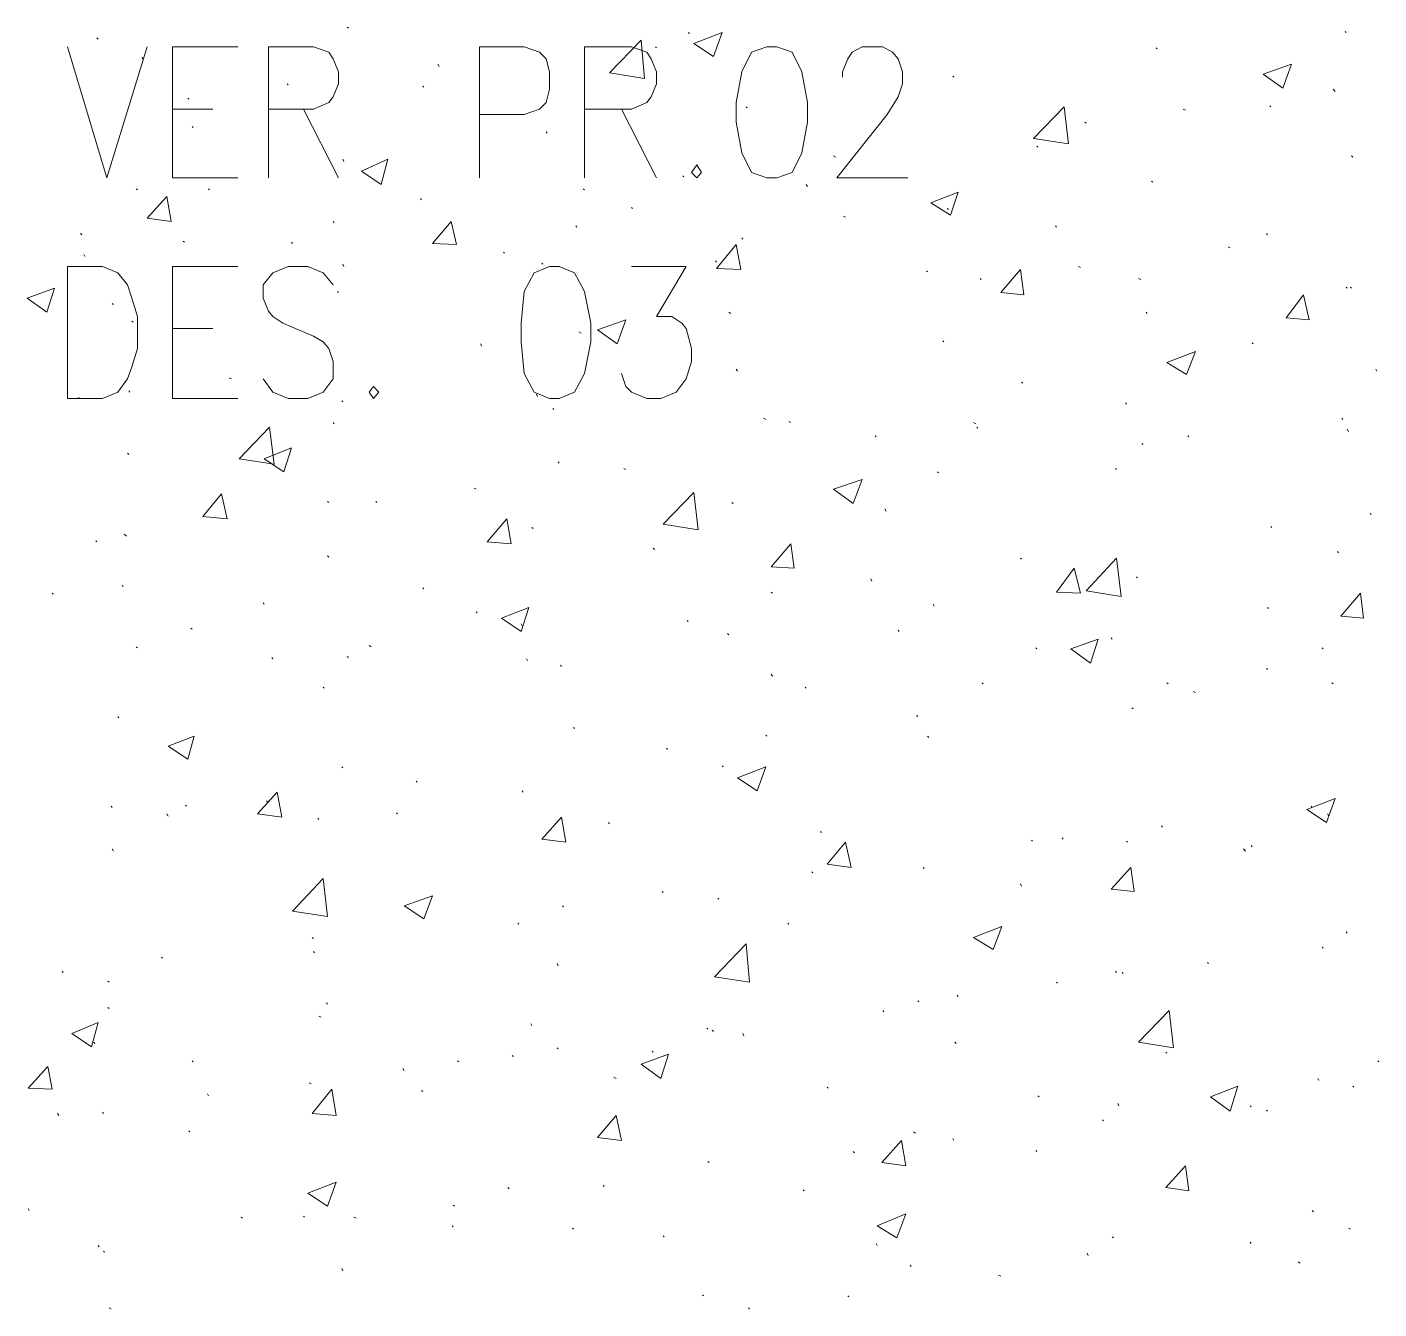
# Model space of a CAD drawing. Header units: millimetres. Extents: x 2928 to 3112, y 1220 to 1280.
# Drawn here: x 2953.14 to 2955.202, y 1258.112 to 1260.067 of the extents above; entities that cross this region are included whole.
import ezdxf

# ---------------------------------------------------------------- set-up
doc = ezdxf.new("R2010")
doc.units = ezdxf.units.MM

msp = doc.modelspace()

# ---------------------------------------------------------------- linework, layer by layer
at = {"color": 92, "linetype": 'Continuous', "lineweight": 13, "true_color": 0x00b800}
for points in [[(2953.24815, 1260.04889), (2953.24649, 1260.05056), (2953.24649, 1260.05056)], [(2953.62983, 1260.06556), (2953.62816, 1260.06722), (2953.62816, 1260.06722)], [(2954.02817, 1259.99722), (2954.0765, 1260.04722), (2954.0765, 1260.04722)], [(2954.0815, 1259.98889), (2954.0765, 1260.04722), (2954.0765, 1260.04722)], [(2954.14983, 1260.05722), (2954.14817, 1260.05889), (2954.14817, 1260.05889)], [(2954.1565, 1260.04222), (2954.19983, 1260.05889), (2954.19983, 1260.05889)], [(2954.1865, 1260.02222), (2954.19983, 1260.05889), (2954.19983, 1260.05889)], [(2955.15151, 1260.05889), (2955.14985, 1260.06056), (2955.14985, 1260.06056)], [(2954.09983, 1260.03556), (2954.09817, 1260.03722), (2954.09817, 1260.03722)], [(2954.1565, 1260.04222), (2954.1865, 1260.02222), (2954.1865, 1260.02222)], [(2954.86318, 1260.03389), (2954.86151, 1260.03556), (2954.86151, 1260.03556)], [(2953.31649, 1260.01889), (2953.31482, 1260.02056), (2953.31482, 1260.02056)], [(2953.76816, 1260.00722), (2953.7665, 1260.01056), (2953.7665, 1260.01056)], [(2955.02485, 1259.99556), (2955.06818, 1260.01056), (2955.06818, 1260.01056)], [(2955.05485, 1259.97389), (2955.06818, 1260.01056), (2955.06818, 1260.01056)], [(2954.02817, 1259.99722), (2954.0815, 1259.98889), (2954.0815, 1259.98889)], [(2954.55317, 1259.99056), (2954.55151, 1259.99222), (2954.55151, 1259.99222)], [(2955.02485, 1259.99556), (2955.05485, 1259.97389), (2955.05485, 1259.97389)], [(2953.53816, 1259.97889), (2953.53649, 1259.98056), (2953.53649, 1259.98056)], [(2953.74483, 1259.97556), (2953.74316, 1259.97722), (2953.74316, 1259.97722)], [(2955.13485, 1259.96889), (2955.13151, 1259.97222), (2955.13151, 1259.97222)], [(2953.38649, 1259.95722), (2953.38482, 1259.95889), (2953.38482, 1259.95889)], [(2954.23817, 1259.94389), (2954.2365, 1259.94555), (2954.2365, 1259.94555)], [(2954.67484, 1259.89722), (2954.72151, 1259.94555), (2954.72151, 1259.94555)], [(2954.72818, 1259.88889), (2954.72151, 1259.94555), (2954.72151, 1259.94555)], [(2955.03651, 1259.94555), (2955.03485, 1259.94722), (2955.03485, 1259.94722)], [(2954.90651, 1259.94055), (2954.90318, 1259.94222), (2954.90318, 1259.94222)], [(2953.39316, 1259.91389), (2953.39149, 1259.91555), (2953.39149, 1259.91555)], [(2953.93316, 1259.90555), (2953.9315, 1259.90722), (2953.9315, 1259.90722)], [(2954.75484, 1259.92055), (2954.75318, 1259.92222), (2954.75318, 1259.92222)], [(2954.67484, 1259.89722), (2954.72818, 1259.88889), (2954.72818, 1259.88889)], [(2954.68151, 1259.88389), (2954.67984, 1259.88555), (2954.67984, 1259.88555)], [(2953.62316, 1259.86222), (2953.62149, 1259.86555), (2953.62149, 1259.86555)], [(2953.64983, 1259.84722), (2953.68983, 1259.86555), (2953.68983, 1259.86555)], [(2953.67983, 1259.82722), (2953.68983, 1259.86555), (2953.68983, 1259.86555)], [(2954.37317, 1259.86889), (2954.36984, 1259.87055), (2954.36984, 1259.87055)], [(2955.16152, 1259.86889), (2955.15985, 1259.87055), (2955.15985, 1259.87055)], [(2953.64983, 1259.84722), (2953.67983, 1259.82722), (2953.67983, 1259.82722)], [(2953.30816, 1259.81889), (2953.30649, 1259.82055), (2953.30649, 1259.82055)], [(2953.41816, 1259.81889), (2953.41649, 1259.82055), (2953.41649, 1259.82055)], [(2953.98983, 1259.81889), (2953.98816, 1259.82055), (2953.98816, 1259.82055)], [(2954.1415, 1259.83889), (2954.13983, 1259.84055), (2954.13983, 1259.84055)], [(2954.32984, 1259.82389), (2954.32817, 1259.82722), (2954.32817, 1259.82722)], [(2954.85651, 1259.83055), (2954.85484, 1259.83222), (2954.85484, 1259.83222)], [(2953.32316, 1259.77555), (2953.35316, 1259.80889), (2953.35316, 1259.80889)], [(2953.35982, 1259.77055), (2953.35316, 1259.80889), (2953.35316, 1259.80889)], [(2953.74149, 1259.80389), (2953.73983, 1259.80555), (2953.73983, 1259.80555)], [(2954.51817, 1259.79889), (2954.55984, 1259.81555), (2954.55984, 1259.81555)], [(2954.54817, 1259.78055), (2954.55984, 1259.81555), (2954.55984, 1259.81555)], [(2954.06317, 1259.79055), (2954.0615, 1259.79222), (2954.0615, 1259.79222)], [(2954.38817, 1259.77722), (2954.38484, 1259.77889), (2954.38484, 1259.77889)], [(2954.51817, 1259.79889), (2954.54817, 1259.78055), (2954.54817, 1259.78055)], [(2954.54484, 1259.78889), (2954.54317, 1259.79055), (2954.54317, 1259.79055)], [(2953.32316, 1259.77555), (2953.35982, 1259.77055), (2953.35982, 1259.77055)], [(2953.60816, 1259.76889), (2953.60649, 1259.77055), (2953.60649, 1259.77055)], [(2953.75816, 1259.73722), (2953.7865, 1259.77055), (2953.7865, 1259.77055)], [(2953.79483, 1259.73555), (2953.7865, 1259.77055), (2953.7865, 1259.77055)], [(2953.97816, 1259.76222), (2953.9765, 1259.76389), (2953.9765, 1259.76389)], [(2954.70984, 1259.76222), (2954.70818, 1259.76389), (2954.70818, 1259.76389)], [(2953.22315, 1259.75055), (2953.22149, 1259.75222), (2953.22149, 1259.75222)], [(2953.37982, 1259.73889), (2953.37816, 1259.74055), (2953.37816, 1259.74055)], [(2953.54483, 1259.73722), (2953.54316, 1259.73889), (2953.54316, 1259.73889)], [(2954.2315, 1259.74389), (2954.22984, 1259.74555), (2954.22984, 1259.74555)], [(2955.03151, 1259.75055), (2955.02985, 1259.75222), (2955.02985, 1259.75222)], [(2953.22815, 1259.71722), (2953.22649, 1259.72055), (2953.22649, 1259.72055)], [(2953.75816, 1259.73722), (2953.79483, 1259.73555), (2953.79483, 1259.73555)], [(2953.86816, 1259.72222), (2953.8665, 1259.72388), (2953.8665, 1259.72388)], [(2954.1915, 1259.69888), (2954.2215, 1259.73555), (2954.2215, 1259.73555)], [(2954.22817, 1259.69722), (2954.2215, 1259.73555), (2954.2215, 1259.73555)], [(2954.97485, 1259.73055), (2954.97151, 1259.73222), (2954.97151, 1259.73222)], [(2953.62316, 1259.70222), (2953.62149, 1259.70555), (2953.62149, 1259.70555)], [(2953.9265, 1259.70555), (2953.92483, 1259.70722), (2953.92483, 1259.70722)], [(2954.1915, 1259.70888), (2954.18983, 1259.71055), (2954.18983, 1259.71055)], [(2954.1915, 1259.69888), (2954.22817, 1259.69722), (2954.22817, 1259.69722)], [(2954.62484, 1259.66222), (2954.65484, 1259.69722), (2954.65484, 1259.69722)], [(2954.65984, 1259.65888), (2954.65484, 1259.69722), (2954.65484, 1259.69722)], [(2954.74651, 1259.70055), (2954.74318, 1259.70222), (2954.74318, 1259.70222)], [(2954.51317, 1259.69388), (2954.51151, 1259.69555), (2954.51151, 1259.69555)], [(2954.59484, 1259.68222), (2954.59317, 1259.68388), (2954.59317, 1259.68388)], [(2954.83818, 1259.68222), (2954.83484, 1259.68388), (2954.83484, 1259.68388)], [(2953.13982, 1259.65388), (2953.18149, 1259.66888), (2953.18149, 1259.66888)], [(2953.16982, 1259.63222), (2953.18149, 1259.66888), (2953.18149, 1259.66888)], [(2953.61483, 1259.66222), (2953.61316, 1259.66388), (2953.61316, 1259.66388)], [(2954.62484, 1259.66222), (2954.65984, 1259.65888), (2954.65984, 1259.65888)], [(2955.05985, 1259.62388), (2955.08651, 1259.65888), (2955.08651, 1259.65888)], [(2955.09485, 1259.62055), (2955.08651, 1259.65888), (2955.08651, 1259.65888)], [(2955.15318, 1259.66888), (2955.15151, 1259.67055), (2955.15151, 1259.67055)], [(2955.15985, 1259.66888), (2955.15818, 1259.67055), (2955.15818, 1259.67055)], [(2953.13982, 1259.65388), (2953.16982, 1259.63222), (2953.16982, 1259.63222)], [(2953.27149, 1259.64388), (2953.26982, 1259.64555), (2953.26982, 1259.64555)], [(2953.30149, 1259.61722), (2953.29982, 1259.61888), (2953.29982, 1259.61888)], [(2954.00983, 1259.60555), (2954.05317, 1259.62055), (2954.05317, 1259.62055)], [(2954.03983, 1259.58388), (2954.05317, 1259.62055), (2954.05317, 1259.62055)], [(2954.21317, 1259.63055), (2954.20983, 1259.63222), (2954.20983, 1259.63222)], [(2954.84818, 1259.63055), (2954.84651, 1259.63222), (2954.84651, 1259.63222)], [(2955.05985, 1259.62388), (2955.09485, 1259.62055), (2955.09485, 1259.62055)], [(2953.98483, 1259.60055), (2953.9815, 1259.60222), (2953.9815, 1259.60222)], [(2954.00983, 1259.60555), (2954.03983, 1259.58388), (2954.03983, 1259.58388)], [(2953.83316, 1259.58055), (2953.8315, 1259.58388), (2953.8315, 1259.58388)], [(2954.53817, 1259.58722), (2954.53651, 1259.58888), (2954.53651, 1259.58888)], [(2955.00985, 1259.58388), (2955.00818, 1259.58555), (2955.00818, 1259.58555)], [(2954.87818, 1259.55555), (2954.92151, 1259.57222), (2954.92151, 1259.57222)], [(2954.87818, 1259.55555), (2954.90818, 1259.53722), (2954.90818, 1259.53722)], [(2954.90818, 1259.53722), (2954.92151, 1259.57222), (2954.92151, 1259.57222)], [(2953.45149, 1259.53055), (2953.44816, 1259.53222), (2953.44816, 1259.53222)], [(2954.22317, 1259.54222), (2954.2215, 1259.54555), (2954.2215, 1259.54555)], [(2955.19818, 1259.54222), (2955.19652, 1259.54555), (2955.19652, 1259.54555)], [(2953.29649, 1259.51055), (2953.29482, 1259.51222), (2953.29482, 1259.51222)], [(2954.65817, 1259.52388), (2954.65651, 1259.52555), (2954.65651, 1259.52555)], [(2953.21982, 1259.50055), (2953.21815, 1259.50222), (2953.21815, 1259.50222)], [(2953.62149, 1259.49555), (2953.61983, 1259.49722), (2953.61983, 1259.49722)], [(2953.91816, 1259.50388), (2953.9165, 1259.50722), (2953.9165, 1259.50722)], [(2954.81651, 1259.49221), (2954.81484, 1259.49388), (2954.81484, 1259.49388)], [(2953.94316, 1259.48388), (2953.9415, 1259.48555), (2953.9415, 1259.48555)], [(2954.2665, 1259.46888), (2954.26317, 1259.47055), (2954.26317, 1259.47055)], [(2955.14651, 1259.46888), (2955.14485, 1259.47055), (2955.14485, 1259.47055)], [(2953.46316, 1259.40888), (2953.50982, 1259.45721), (2953.50982, 1259.45721)], [(2953.51649, 1259.40055), (2953.50982, 1259.45721), (2953.50982, 1259.45721)], [(2953.60816, 1259.46221), (2953.60649, 1259.46388), (2953.60649, 1259.46388)], [(2954.30484, 1259.46388), (2954.3015, 1259.46555), (2954.3015, 1259.46555)], [(2954.58651, 1259.46221), (2954.58317, 1259.46388), (2954.58317, 1259.46388)], [(2954.58984, 1259.45555), (2954.58817, 1259.45721), (2954.58817, 1259.45721)], [(2955.15485, 1259.45055), (2955.15318, 1259.45388), (2955.15318, 1259.45388)], [(2954.43484, 1259.44221), (2954.43317, 1259.44388), (2954.43317, 1259.44388)], [(2954.84151, 1259.43055), (2954.83984, 1259.43221), (2954.83984, 1259.43221)], [(2954.91151, 1259.44221), (2954.90984, 1259.44388), (2954.90984, 1259.44388)], [(2953.29482, 1259.41555), (2953.29315, 1259.41721), (2953.29315, 1259.41721)], [(2953.46316, 1259.40888), (2953.51649, 1259.40055), (2953.51649, 1259.40055)], [(2953.50149, 1259.40888), (2953.54316, 1259.42555), (2953.54316, 1259.42555)], [(2953.50149, 1259.40888), (2953.53149, 1259.38888), (2953.53149, 1259.38888)], [(2953.53149, 1259.38888), (2953.54316, 1259.42555), (2953.54316, 1259.42555)], [(2953.9515, 1259.40221), (2953.94983, 1259.40388), (2953.94983, 1259.40388)], [(2954.05317, 1259.39221), (2954.04983, 1259.39388), (2954.04983, 1259.39388)], [(2954.52984, 1259.38721), (2954.52817, 1259.38888), (2954.52817, 1259.38888)], [(2954.80151, 1259.39221), (2954.79984, 1259.39388), (2954.79984, 1259.39388)], [(2954.36984, 1259.36221), (2954.41317, 1259.37721), (2954.41317, 1259.37721)], [(2954.39984, 1259.34055), (2954.41317, 1259.37721), (2954.41317, 1259.37721)], [(2953.40816, 1259.32055), (2953.43649, 1259.35555), (2953.43649, 1259.35555)], [(2953.44482, 1259.31721), (2953.43649, 1259.35555), (2953.43649, 1259.35555)], [(2953.82483, 1259.36221), (2953.8215, 1259.36388), (2953.8215, 1259.36388)], [(2954.10983, 1259.30888), (2954.1565, 1259.35721), (2954.1565, 1259.35721)], [(2954.16317, 1259.30055), (2954.1565, 1259.35721), (2954.1565, 1259.35721)], [(2954.36984, 1259.36221), (2954.39984, 1259.34055), (2954.39984, 1259.34055)], [(2953.59983, 1259.34221), (2953.59816, 1259.34388), (2953.59816, 1259.34388)], [(2953.67316, 1259.34221), (2953.67149, 1259.34388), (2953.67149, 1259.34388)], [(2954.2165, 1259.34055), (2954.21483, 1259.34221), (2954.21483, 1259.34221)], [(2954.44984, 1259.32888), (2954.44817, 1259.33221), (2954.44817, 1259.33221)], [(2955.18985, 1259.32388), (2955.18818, 1259.32555), (2955.18818, 1259.32555)], [(2953.40816, 1259.32055), (2953.44482, 1259.31721), (2953.44482, 1259.31721)], [(2953.8415, 1259.28221), (2953.8715, 1259.31721), (2953.8715, 1259.31721)], [(2953.87816, 1259.27888), (2953.8715, 1259.31721), (2953.8715, 1259.31721)], [(2954.10983, 1259.30888), (2954.16317, 1259.30055), (2954.16317, 1259.30055)], [(2955.03818, 1259.30388), (2955.03651, 1259.30555), (2955.03651, 1259.30555)], [(2953.29149, 1259.29055), (2953.28815, 1259.29388), (2953.28815, 1259.29388)], [(2953.9115, 1259.30221), (2953.90983, 1259.30388), (2953.90983, 1259.30388)], [(2953.24649, 1259.28221), (2953.24482, 1259.28388), (2953.24482, 1259.28388)], [(2953.8415, 1259.28221), (2953.87816, 1259.27888), (2953.87816, 1259.27888)], [(2954.0965, 1259.27055), (2954.09483, 1259.27221), (2954.09483, 1259.27221)], [(2954.27484, 1259.24388), (2954.30484, 1259.27888), (2954.30484, 1259.27888)], [(2954.30984, 1259.24221), (2954.30484, 1259.27888), (2954.30484, 1259.27888)], [(2955.13985, 1259.26555), (2955.13818, 1259.26721), (2955.13818, 1259.26721)], [(2953.59983, 1259.25888), (2953.59816, 1259.26054), (2953.59816, 1259.26054)], [(2954.27484, 1259.24388), (2954.30984, 1259.24221), (2954.30984, 1259.24221)], [(2954.65651, 1259.25554), (2954.65484, 1259.25721), (2954.65484, 1259.25721)], [(2954.75484, 1259.20721), (2954.80151, 1259.25721), (2954.80151, 1259.25721)], [(2954.80818, 1259.19888), (2954.80151, 1259.25721), (2954.80151, 1259.25721)], [(2954.42817, 1259.22221), (2954.4265, 1259.22554), (2954.4265, 1259.22554)], [(2954.70984, 1259.20554), (2954.73651, 1259.24221), (2954.73651, 1259.24221)], [(2954.74651, 1259.20388), (2954.73651, 1259.24221), (2954.73651, 1259.24221)], [(2954.83318, 1259.22721), (2954.83151, 1259.22888), (2954.83151, 1259.22888)], [(2953.17982, 1259.20221), (2953.17815, 1259.20388), (2953.17815, 1259.20388)], [(2953.28649, 1259.21388), (2953.28482, 1259.21554), (2953.28482, 1259.21554)], [(2953.74483, 1259.21054), (2953.74316, 1259.21221), (2953.74316, 1259.21221)], [(2954.2765, 1259.20388), (2954.27484, 1259.20554), (2954.27484, 1259.20554)], [(2954.70984, 1259.20554), (2954.74651, 1259.20388), (2954.74651, 1259.20388)], [(2954.75484, 1259.20721), (2954.80818, 1259.19888), (2954.80818, 1259.19888)], [(2955.14318, 1259.16888), (2955.17318, 1259.20388), (2955.17318, 1259.20388)], [(2955.17818, 1259.16554), (2955.17318, 1259.20388), (2955.17318, 1259.20388)], [(2953.50149, 1259.18721), (2953.49982, 1259.18888), (2953.49982, 1259.18888)], [(2953.86316, 1259.16554), (2953.90483, 1259.18221), (2953.90483, 1259.18221)], [(2953.89316, 1259.14554), (2953.90483, 1259.18221), (2953.90483, 1259.18221)], [(2954.52317, 1259.18388), (2954.52151, 1259.18721), (2954.52151, 1259.18721)], [(2955.03318, 1259.18054), (2955.03151, 1259.18221), (2955.03151, 1259.18221)], [(2953.8265, 1259.17388), (2953.82483, 1259.17554), (2953.82483, 1259.17554)], [(2953.86316, 1259.16554), (2953.89316, 1259.14554), (2953.89316, 1259.14554)], [(2954.14817, 1259.16054), (2954.1465, 1259.16221), (2954.1465, 1259.16221)], [(2955.14318, 1259.16888), (2955.17818, 1259.16554), (2955.17818, 1259.16554)], [(2953.39149, 1259.14888), (2953.38982, 1259.15054), (2953.38982, 1259.15054)], [(2953.89483, 1259.15388), (2953.89316, 1259.15721), (2953.89316, 1259.15721)], [(2954.20983, 1259.14054), (2954.20817, 1259.14221), (2954.20817, 1259.14221)], [(2954.46984, 1259.14554), (2954.46817, 1259.14721), (2954.46817, 1259.14721)], [(2953.30816, 1259.12054), (2953.30649, 1259.12221), (2953.30649, 1259.12221)], [(2953.66483, 1259.12221), (2953.66149, 1259.12388), (2953.66149, 1259.12388)], [(2954.67984, 1259.11888), (2954.67817, 1259.12054), (2954.67817, 1259.12054)], [(2954.73151, 1259.11888), (2954.77318, 1259.13388), (2954.77318, 1259.13388)], [(2954.76151, 1259.09721), (2954.77318, 1259.13388), (2954.77318, 1259.13388)], [(2954.79484, 1259.13388), (2954.79318, 1259.13554), (2954.79318, 1259.13554)], [(2955.11651, 1259.11888), (2955.11485, 1259.12054), (2955.11485, 1259.12054)], [(2953.51482, 1259.10388), (2953.51316, 1259.10554), (2953.51316, 1259.10554)], [(2953.62983, 1259.10554), (2953.62816, 1259.10721), (2953.62816, 1259.10721)], [(2953.90316, 1259.10054), (2953.9015, 1259.10388), (2953.9015, 1259.10388)], [(2954.73151, 1259.11888), (2954.76151, 1259.09721), (2954.76151, 1259.09721)], [(2953.95483, 1259.09221), (2953.95316, 1259.09388), (2953.95316, 1259.09388)], [(2954.2765, 1259.07721), (2954.27484, 1259.08054), (2954.27484, 1259.08054)], [(2955.03151, 1259.08721), (2955.02985, 1259.08888), (2955.02985, 1259.08888)], [(2953.59316, 1259.05888), (2953.59149, 1259.06054), (2953.59149, 1259.06054)], [(2954.32817, 1259.05888), (2954.3265, 1259.06054), (2954.3265, 1259.06054)], [(2954.59817, 1259.06554), (2954.59651, 1259.06721), (2954.59651, 1259.06721)], [(2954.87984, 1259.06554), (2954.87818, 1259.06721), (2954.87818, 1259.06721)], [(2955.13151, 1259.06554), (2955.12985, 1259.06721), (2955.12985, 1259.06721)], [(2954.92151, 1259.05221), (2954.91818, 1259.05388), (2954.91818, 1259.05388)], [(2954.49817, 1259.01554), (2954.49651, 1259.01721), (2954.49651, 1259.01721)], [(2954.82651, 1259.02721), (2954.82484, 1259.02887), (2954.82484, 1259.02887)], [(2953.27982, 1259.01387), (2953.27815, 1259.01554), (2953.27815, 1259.01554)], [(2953.97483, 1258.99721), (2953.97316, 1258.99887), (2953.97316, 1258.99887)], [(2953.35482, 1258.97054), (2953.39482, 1258.98554), (2953.39482, 1258.98554)], [(2953.38482, 1258.95054), (2953.39482, 1258.98554), (2953.39482, 1258.98554)], [(2954.26817, 1258.98554), (2954.2665, 1258.98721), (2954.2665, 1258.98721)], [(2954.51484, 1258.98387), (2954.51317, 1258.98554), (2954.51317, 1258.98554)], [(2953.35482, 1258.97054), (2953.38482, 1258.95054), (2953.38482, 1258.95054)], [(2954.1165, 1258.96554), (2954.11483, 1258.96721), (2954.11483, 1258.96721)], [(2953.62149, 1258.93721), (2953.61983, 1258.93887), (2953.61983, 1258.93887)], [(2954.2015, 1258.93887), (2954.19983, 1258.94054), (2954.19983, 1258.94054)], [(2954.22317, 1258.92221), (2954.2665, 1258.93887), (2954.2665, 1258.93887)], [(2954.25317, 1258.90221), (2954.2665, 1258.93887), (2954.2665, 1258.93887)], [(2953.73483, 1258.91554), (2953.73316, 1258.91721), (2953.73316, 1258.91721)], [(2954.22317, 1258.92221), (2954.25317, 1258.90221), (2954.25317, 1258.90221)], [(2953.49149, 1258.86721), (2953.52149, 1258.90054), (2953.52149, 1258.90054)], [(2953.52816, 1258.86221), (2953.52149, 1258.90054), (2953.52149, 1258.90054)], [(2953.8965, 1258.90054), (2953.89483, 1258.90221), (2953.89483, 1258.90221)], [(2953.26982, 1258.87721), (2953.26815, 1258.87887), (2953.26815, 1258.87887)], [(2953.38316, 1258.87887), (2953.38149, 1258.88054), (2953.38149, 1258.88054)], [(2953.50649, 1258.88554), (2953.50482, 1258.88721), (2953.50482, 1258.88721)], [(2955.09151, 1258.87387), (2955.13485, 1258.89054), (2955.13485, 1258.89054)], [(2955.09151, 1258.87387), (2955.12151, 1258.85387), (2955.12151, 1258.85387)], [(2955.09985, 1258.87721), (2955.09818, 1258.87887), (2955.09818, 1258.87887)], [(2955.12151, 1258.85387), (2955.13485, 1258.89054), (2955.13485, 1258.89054)], [(2953.35482, 1258.86387), (2953.35316, 1258.86721), (2953.35316, 1258.86721)], [(2953.49149, 1258.86721), (2953.52816, 1258.86221), (2953.52816, 1258.86221)], [(2953.58483, 1258.85887), (2953.58316, 1258.86054), (2953.58316, 1258.86054)], [(2953.70483, 1258.86721), (2953.70316, 1258.86887), (2953.70316, 1258.86887)], [(2953.92483, 1258.82887), (2953.95483, 1258.86221), (2953.95483, 1258.86221)], [(2953.9615, 1258.82387), (2953.95483, 1258.86221), (2953.95483, 1258.86221)], [(2954.02817, 1258.85221), (2954.0265, 1258.85387), (2954.0265, 1258.85387)], [(2955.12485, 1258.86387), (2955.12318, 1258.86721), (2955.12318, 1258.86721)], [(2954.3515, 1258.83887), (2954.34984, 1258.84054), (2954.34984, 1258.84054)], [(2954.71984, 1258.82887), (2954.71818, 1258.83054), (2954.71818, 1258.83054)], [(2954.87151, 1258.84721), (2954.86984, 1258.84887), (2954.86984, 1258.84887)], [(2953.27149, 1258.81054), (2953.26982, 1258.81387), (2953.26982, 1258.81387)], [(2953.92483, 1258.82887), (2953.9615, 1258.82387), (2953.9615, 1258.82387)], [(2954.35984, 1258.79054), (2954.38817, 1258.82387), (2954.38817, 1258.82387)], [(2954.3965, 1258.78554), (2954.38817, 1258.82387), (2954.38817, 1258.82387)], [(2954.67317, 1258.82554), (2954.67151, 1258.82721), (2954.67151, 1258.82721)], [(2954.81818, 1258.82387), (2954.81651, 1258.82554), (2954.81651, 1258.82554)], [(2954.99818, 1258.81054), (2954.99485, 1258.81387), (2954.99485, 1258.81387)], [(2955.00818, 1258.81721), (2955.00651, 1258.81887), (2955.00651, 1258.81887)], [(2954.35984, 1258.79054), (2954.3965, 1258.78554), (2954.3965, 1258.78554)], [(2953.54483, 1258.71887), (2953.59149, 1258.76887), (2953.59149, 1258.76887)], [(2953.59816, 1258.71054), (2953.59149, 1258.76887), (2953.59149, 1258.76887)], [(2954.33817, 1258.7772), (2954.3365, 1258.77887), (2954.3365, 1258.77887)], [(2954.50817, 1258.78387), (2954.50651, 1258.78554), (2954.50651, 1258.78554)], [(2954.79318, 1258.7522), (2954.82318, 1258.78554), (2954.82318, 1258.78554)], [(2954.82818, 1258.74887), (2954.82318, 1258.78554), (2954.82318, 1258.78554)], [(2954.10983, 1258.7472), (2954.10817, 1258.74887), (2954.10817, 1258.74887)], [(2954.65651, 1258.7572), (2954.65484, 1258.76054), (2954.65484, 1258.76054)], [(2954.79318, 1258.7522), (2954.82818, 1258.74887), (2954.82818, 1258.74887)], [(2953.71483, 1258.7272), (2953.75816, 1258.7422), (2953.75816, 1258.7422)], [(2953.74483, 1258.7072), (2953.75816, 1258.7422), (2953.75816, 1258.7422)], [(2954.19483, 1258.7372), (2954.19317, 1258.73887), (2954.19317, 1258.73887)], [(2953.54483, 1258.71887), (2953.59816, 1258.71054), (2953.59816, 1258.71054)], [(2953.71483, 1258.7272), (2953.74483, 1258.7072), (2953.74483, 1258.7072)], [(2953.95816, 1258.72554), (2953.9565, 1258.7272), (2953.9565, 1258.7272)], [(2953.88983, 1258.69887), (2953.88816, 1258.70054), (2953.88816, 1258.70054)], [(2954.3015, 1258.69887), (2954.29984, 1258.70054), (2954.29984, 1258.70054)], [(2954.58317, 1258.67887), (2954.62651, 1258.69554), (2954.62651, 1258.69554)], [(2954.61317, 1258.66054), (2954.62651, 1258.69554), (2954.62651, 1258.69554)], [(2955.15318, 1258.68554), (2955.15151, 1258.6872), (2955.15151, 1258.6872)], [(2953.57649, 1258.6772), (2953.57483, 1258.67887), (2953.57483, 1258.67887)], [(2954.18817, 1258.61887), (2954.2365, 1258.66887), (2954.2365, 1258.66887)], [(2954.2415, 1258.61054), (2954.2365, 1258.66887), (2954.2365, 1258.66887)], [(2954.58317, 1258.67887), (2954.61317, 1258.66054), (2954.61317, 1258.66054)], [(2953.34649, 1258.6472), (2953.34482, 1258.64887), (2953.34482, 1258.64887)], [(2953.57816, 1258.65554), (2953.57649, 1258.6572), (2953.57649, 1258.6572)], [(2955.11651, 1258.6622), (2955.11485, 1258.66387), (2955.11485, 1258.66387)], [(2953.19482, 1258.62554), (2953.19315, 1258.6272), (2953.19315, 1258.6272)], [(2953.94983, 1258.63554), (2953.94816, 1258.63887), (2953.94816, 1258.63887)], [(2954.80151, 1258.62554), (2954.79984, 1258.6272), (2954.79984, 1258.6272)], [(2954.81151, 1258.62387), (2954.80984, 1258.62554), (2954.80984, 1258.62554)], [(2954.94151, 1258.63887), (2954.93985, 1258.64054), (2954.93985, 1258.64054)], [(2953.26482, 1258.61054), (2953.26315, 1258.6122), (2953.26315, 1258.6122)], [(2954.18817, 1258.61887), (2954.2415, 1258.61054), (2954.2415, 1258.61054)], [(2954.71151, 1258.60887), (2954.70984, 1258.61054), (2954.70984, 1258.61054)], [(2954.55984, 1258.58887), (2954.55817, 1258.59054), (2954.55817, 1258.59054)], [(2953.26482, 1258.57054), (2953.26315, 1258.5722), (2953.26315, 1258.5722)], [(2953.59816, 1258.5772), (2953.59649, 1258.57887), (2953.59649, 1258.57887)], [(2954.4465, 1258.56554), (2954.44484, 1258.5672), (2954.44484, 1258.5672)], [(2954.49984, 1258.58054), (2954.49817, 1258.5822), (2954.49817, 1258.5822)], [(2954.83484, 1258.51887), (2954.88151, 1258.5672), (2954.88151, 1258.5672)], [(2954.88818, 1258.51053), (2954.88151, 1258.5672), (2954.88151, 1258.5672)], [(2953.20815, 1258.5322), (2953.24815, 1258.54887), (2953.24815, 1258.54887)], [(2953.23815, 1258.5122), (2953.24815, 1258.54887), (2953.24815, 1258.54887)], [(2953.58816, 1258.5572), (2953.58483, 1258.55887), (2953.58483, 1258.55887)], [(2953.90983, 1258.54387), (2953.90816, 1258.5472), (2953.90816, 1258.5472)], [(2953.20815, 1258.5322), (2953.23815, 1258.5122), (2953.23815, 1258.5122)], [(2954.17817, 1258.53887), (2954.1765, 1258.54053), (2954.1765, 1258.54053)], [(2954.1865, 1258.53553), (2954.18483, 1258.5372), (2954.18483, 1258.5372)], [(2954.23317, 1258.52887), (2954.2315, 1258.5322), (2954.2315, 1258.5322)], [(2953.24315, 1258.5172), (2953.24149, 1258.51887), (2953.24149, 1258.51887)], [(2953.94983, 1258.50887), (2953.94816, 1258.51053), (2953.94816, 1258.51053)], [(2954.09483, 1258.50387), (2954.09317, 1258.50553), (2954.09317, 1258.50553)], [(2954.55651, 1258.5172), (2954.55484, 1258.51887), (2954.55484, 1258.51887)], [(2954.83484, 1258.51887), (2954.88818, 1258.51053), (2954.88818, 1258.51053)], [(2954.87818, 1258.5022), (2954.87651, 1258.50387), (2954.87651, 1258.50387)], [(2953.14149, 1258.44887), (2953.17149, 1258.4822), (2953.17149, 1258.4822)], [(2953.17815, 1258.4472), (2953.17149, 1258.4822), (2953.17149, 1258.4822)], [(2953.39316, 1258.48887), (2953.39149, 1258.49053), (2953.39149, 1258.49053)], [(2953.79816, 1258.48887), (2953.7965, 1258.49053), (2953.7965, 1258.49053)], [(2953.8815, 1258.4972), (2953.87983, 1258.49887), (2953.87983, 1258.49887)], [(2954.0765, 1258.48553), (2954.11817, 1258.50053), (2954.11817, 1258.50053)], [(2954.0765, 1258.48553), (2954.1065, 1258.46387), (2954.1065, 1258.46387)], [(2954.1065, 1258.46387), (2954.11817, 1258.50053), (2954.11817, 1258.50053)], [(2955.20152, 1258.48887), (2955.19985, 1258.49053), (2955.19985, 1258.49053)], [(2953.71483, 1258.47553), (2953.71316, 1258.47887), (2953.71316, 1258.47887)], [(2954.03817, 1258.46387), (2954.03483, 1258.46553), (2954.03483, 1258.46553)], [(2955.10985, 1258.46053), (2955.10818, 1258.46387), (2955.10818, 1258.46387)], [(2953.14149, 1258.44887), (2953.17815, 1258.4472), (2953.17815, 1258.4472)], [(2953.41649, 1258.4372), (2953.41482, 1258.44053), (2953.41482, 1258.44053)], [(2953.57316, 1258.45553), (2953.56983, 1258.4572), (2953.56983, 1258.4572)], [(2953.57483, 1258.41053), (2953.60483, 1258.4472), (2953.60483, 1258.4472)], [(2953.61149, 1258.4072), (2953.60483, 1258.4472), (2953.60483, 1258.4472)], [(2953.74316, 1258.44387), (2953.74149, 1258.44553), (2953.74149, 1258.44553)], [(2954.3615, 1258.44887), (2954.35984, 1258.45053), (2954.35984, 1258.45053)], [(2954.94485, 1258.43553), (2954.98651, 1258.4522), (2954.98651, 1258.4522)], [(2954.97485, 1258.41387), (2954.98651, 1258.4522), (2954.98651, 1258.4522)], [(2955.16318, 1258.45053), (2955.16152, 1258.4522), (2955.16152, 1258.4522)], [(2954.68317, 1258.43553), (2954.68151, 1258.4372), (2954.68151, 1258.4372)], [(2954.80484, 1258.4222), (2954.80318, 1258.42553), (2954.80318, 1258.42553)], [(2954.94485, 1258.43553), (2954.97485, 1258.41387), (2954.97485, 1258.41387)], [(2955.00651, 1258.42053), (2955.00485, 1258.4222), (2955.00485, 1258.4222)], [(2953.18815, 1258.4072), (2953.18649, 1258.41053), (2953.18649, 1258.41053)], [(2953.25649, 1258.41053), (2953.25482, 1258.4122), (2953.25482, 1258.4122)], [(2953.57483, 1258.41053), (2953.61149, 1258.4072), (2953.61149, 1258.4072)], [(2954.00983, 1258.37387), (2954.03817, 1258.4072), (2954.03817, 1258.4072)], [(2954.0465, 1258.36887), (2954.03817, 1258.4072), (2954.03817, 1258.4072)], [(2954.78151, 1258.39887), (2954.77984, 1258.40053), (2954.77984, 1258.40053)], [(2955.03151, 1258.41387), (2955.02985, 1258.41553), (2955.02985, 1258.41553)], [(2953.38816, 1258.3822), (2953.38649, 1258.38387), (2953.38649, 1258.38387)], [(2954.49484, 1258.38053), (2954.49151, 1258.3822), (2954.49151, 1258.3822)], [(2954.00983, 1258.37387), (2954.0465, 1258.36887), (2954.0465, 1258.36887)], [(2954.44317, 1258.33553), (2954.47317, 1258.36887), (2954.47317, 1258.36887)], [(2954.47984, 1258.33053), (2954.47317, 1258.36887), (2954.47317, 1258.36887)], [(2954.55317, 1258.36887), (2954.55151, 1258.3722), (2954.55151, 1258.3722)], [(2954.17983, 1258.33553), (2954.17817, 1258.3372), (2954.17817, 1258.3372)], [(2954.4015, 1258.35053), (2954.39984, 1258.3522), (2954.39984, 1258.3522)], [(2954.67984, 1258.3522), (2954.67817, 1258.35387), (2954.67817, 1258.35387)], [(2954.44317, 1258.33553), (2954.47984, 1258.33053), (2954.47984, 1258.33053)], [(2954.87651, 1258.2972), (2954.90651, 1258.33053), (2954.90651, 1258.33053)], [(2954.91151, 1258.2922), (2954.90651, 1258.33053), (2954.90651, 1258.33053)], [(2953.56816, 1258.28886), (2953.61149, 1258.30553), (2953.61149, 1258.30553)], [(2953.59816, 1258.26886), (2953.61149, 1258.30553), (2953.61149, 1258.30553)], [(2953.87483, 1258.29553), (2953.87316, 1258.2972), (2953.87316, 1258.2972)], [(2954.01983, 1258.29886), (2954.01817, 1258.30053), (2954.01817, 1258.30053)], [(2954.87651, 1258.2972), (2954.91151, 1258.2922), (2954.91151, 1258.2922)], [(2953.56816, 1258.28886), (2953.59816, 1258.26886), (2953.59816, 1258.26886)], [(2954.32484, 1258.2922), (2954.32317, 1258.29386), (2954.32317, 1258.29386)], [(2953.14315, 1258.2622), (2953.14149, 1258.26553), (2953.14149, 1258.26553)], [(2953.56316, 1258.2522), (2953.56149, 1258.25386), (2953.56149, 1258.25386)], [(2953.7915, 1258.26886), (2953.78983, 1258.27053), (2953.78983, 1258.27053)], [(2954.4365, 1258.23886), (2954.47984, 1258.2572), (2954.47984, 1258.2572)], [(2954.46651, 1258.22053), (2954.47984, 1258.2572), (2954.47984, 1258.2572)], [(2955.10151, 1258.26053), (2955.09985, 1258.2622), (2955.09985, 1258.2622)], [(2953.46816, 1258.25053), (2953.46649, 1258.2522), (2953.46649, 1258.2522)], [(2953.64149, 1258.25053), (2953.63816, 1258.2522), (2953.63816, 1258.2522)], [(2953.78983, 1258.2372), (2953.78816, 1258.23886), (2953.78816, 1258.23886)], [(2953.97316, 1258.23386), (2953.9715, 1258.23553), (2953.9715, 1258.23553)], [(2954.4365, 1258.23886), (2954.46651, 1258.22053), (2954.46651, 1258.22053)], [(2955.15818, 1258.23386), (2955.15485, 1258.23553), (2955.15485, 1258.23553)], [(2954.1115, 1258.2222), (2954.10983, 1258.22386), (2954.10983, 1258.22386)], [(2954.4365, 1258.20886), (2954.43484, 1258.2122), (2954.43484, 1258.2122)], [(2954.79651, 1258.22053), (2954.79484, 1258.2222), (2954.79484, 1258.2222)], [(2955.00651, 1258.2122), (2955.00485, 1258.21386), (2955.00485, 1258.21386)], [(2953.24982, 1258.2072), (2953.24815, 1258.20886), (2953.24815, 1258.20886)], [(2953.25815, 1258.19886), (2953.25649, 1258.20053), (2953.25649, 1258.20053)], [(2954.75818, 1258.19386), (2954.75651, 1258.1972), (2954.75651, 1258.1972)], [(2953.62149, 1258.17053), (2953.61983, 1258.17386), (2953.61983, 1258.17386)], [(2954.48817, 1258.1772), (2954.48651, 1258.17886), (2954.48651, 1258.17886)], [(2955.08151, 1258.1822), (2955.07818, 1258.18386), (2955.07818, 1258.18386)], [(2954.62484, 1258.1622), (2954.62151, 1258.16386), (2954.62151, 1258.16386)], [(2954.1715, 1258.1322), (2954.16983, 1258.13386), (2954.16983, 1258.13386)], [(2954.39317, 1258.13053), (2954.3915, 1258.1322), (2954.3915, 1258.1322)], [(2953.26815, 1258.1122), (2953.26482, 1258.11386), (2953.26482, 1258.11386)], [(2954.2415, 1258.1122), (2954.23984, 1258.11386), (2954.23984, 1258.11386)]]:
    msp.add_lwpolyline(points, dxfattribs=at)
at = {"color": 7, "linetype": 'Continuous', "lineweight": 20, "true_color": 0x000007}
for points in [[(2953.20149, 1260.03722), (2953.26149, 1259.83722), (2953.32316, 1260.03722)], [(2953.36149, 1259.83722), (2953.36149, 1260.03722), (2953.46149, 1260.03722)], [(2953.50816, 1259.83722), (2953.50816, 1260.03722), (2953.57649, 1260.03722), (2953.59983, 1260.02889), (2953.60649, 1260.01889), (2953.61483, 1259.99889), (2953.61483, 1259.98056), (2953.60649, 1259.96055), (2953.59983, 1259.95222), (2953.57649, 1259.94222), (2953.50816, 1259.94222)], [(2953.82983, 1259.83722), (2953.82983, 1260.03722), (2953.89816, 1260.03722), (2953.9215, 1260.02889), (2953.9315, 1260.01889), (2953.9365, 1259.99889), (2953.9365, 1259.97222), (2953.9315, 1259.95222), (2953.9215, 1259.94222), (2953.89816, 1259.93389), (2953.82983, 1259.93389)], [(2953.98983, 1259.83722), (2953.98983, 1260.03722), (2954.0615, 1260.03722), (2954.08483, 1260.02889), (2954.0915, 1260.01889), (2954.09983, 1259.99889), (2954.09983, 1259.98056), (2954.0915, 1259.96055), (2954.08483, 1259.95222), (2954.0615, 1259.94222), (2953.98983, 1259.94222)], [(2954.38317, 1259.99056), (2954.38317, 1259.99889), (2954.3915, 1260.01889), (2954.39817, 1260.02889), (2954.41317, 1260.03722), (2954.44484, 1260.03722), (2954.45984, 1260.02889), (2954.46817, 1260.01889), (2954.47484, 1259.99889), (2954.47484, 1259.98056), (2954.46817, 1259.96055), (2954.4515, 1259.93389), (2954.37484, 1259.83722), (2954.48317, 1259.83722)], [(2953.36149, 1259.94222), (2953.42316, 1259.94222), (2953.42316, 1259.94222)], [(2953.56149, 1259.94222), (2953.61483, 1259.83722), (2953.61483, 1259.83722)], [(2954.0465, 1259.94222), (2954.09983, 1259.83722), (2954.09983, 1259.83722)], [(2953.36149, 1259.83722), (2953.46149, 1259.83722), (2953.46149, 1259.83722)], [(2953.36149, 1259.50055), (2953.36149, 1259.70222), (2953.46149, 1259.70222)], [(2953.60649, 1259.67388), (2953.59149, 1259.69222), (2953.56816, 1259.70222), (2953.53816, 1259.70222), (2953.51482, 1259.69222), (2953.49982, 1259.67388), (2953.49982, 1259.65388), (2953.50816, 1259.63388), (2953.51482, 1259.62555), (2953.52983, 1259.61555), (2953.57649, 1259.59555), (2953.59149, 1259.58722), (2953.59983, 1259.57722), (2953.60649, 1259.55722), (2953.60649, 1259.53055), (2953.59149, 1259.51055), (2953.56816, 1259.50055), (2953.53816, 1259.50055), (2953.51482, 1259.51055), (2953.49982, 1259.53055)], [(2954.0615, 1259.70222), (2954.14483, 1259.70222), (2954.09983, 1259.62555), (2954.12317, 1259.62555), (2954.13817, 1259.61555), (2954.14483, 1259.60722), (2954.15317, 1259.57722), (2954.15317, 1259.55722), (2954.14483, 1259.53055), (2954.12983, 1259.51055), (2954.1065, 1259.50055), (2954.08483, 1259.50055), (2954.0615, 1259.51055), (2954.05317, 1259.51888), (2954.0465, 1259.53888)], [(2953.36149, 1259.60722), (2953.42316, 1259.60722), (2953.42316, 1259.60722)], [(2953.36149, 1259.50055), (2953.46149, 1259.50055), (2953.46149, 1259.50055)]]:
    msp.add_lwpolyline(points, dxfattribs=at)
for points in [[(2954.26817, 1260.03722), (2954.24484, 1260.02889), (2954.22984, 1259.99889), (2954.2215, 1259.95222), (2954.2215, 1259.92222), (2954.22984, 1259.87555), (2954.24484, 1259.84555), (2954.26817, 1259.83722), (2954.28317, 1259.83722), (2954.3065, 1259.84555), (2954.3215, 1259.87555), (2954.32984, 1259.92222), (2954.32984, 1259.95222), (2954.3215, 1259.99889), (2954.3065, 1260.02889), (2954.28317, 1260.03722)], [(2954.1615, 1259.85722), (2954.15317, 1259.84555), (2954.1615, 1259.83722), (2954.16817, 1259.84555)], [(2953.20149, 1259.50055), (2953.20149, 1259.70222), (2953.25482, 1259.70222), (2953.27815, 1259.69222), (2953.29315, 1259.67388), (2953.29982, 1259.65388), (2953.30816, 1259.62555), (2953.30816, 1259.57722), (2953.29982, 1259.54888), (2953.29315, 1259.53055), (2953.27815, 1259.51055), (2953.25482, 1259.50055)], [(2953.9365, 1259.70222), (2953.91316, 1259.69222), (2953.89816, 1259.66388), (2953.89316, 1259.61555), (2953.89316, 1259.58722), (2953.89816, 1259.53888), (2953.91316, 1259.51055), (2953.9365, 1259.50055), (2953.9515, 1259.50055), (2953.97483, 1259.51055), (2953.98983, 1259.53888), (2953.99983, 1259.58722), (2953.99983, 1259.61555), (2953.98983, 1259.66388), (2953.97483, 1259.69222), (2953.9515, 1259.70222)], [(2953.66816, 1259.51888), (2953.66149, 1259.51055), (2953.66816, 1259.50055), (2953.67649, 1259.51055)]]:
    msp.add_lwpolyline(points, close=True, dxfattribs=at)

doc.saveas('drawing.dxf')
